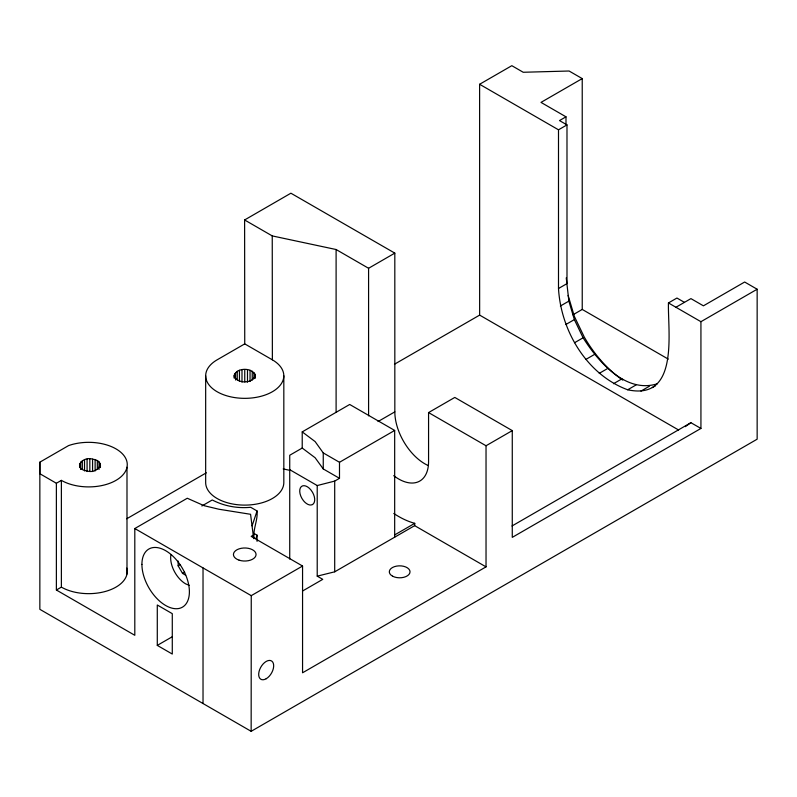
<?xml version="1.0" encoding="UTF-8"?>
<svg xmlns="http://www.w3.org/2000/svg" width="797" height="797" viewBox="0 0 797 797"><rect width="100%" height="100%" fill="white"/><g stroke="black" fill="none" stroke-linecap="round" stroke-linejoin="round"><path stroke-width="1.2" d="M39.85 462.18L39.85 473.717L56.378 483.261L61.379 480.372A38.595 22.286 0 0 0 113.712 481.577A38.595 22.286 0 0 0 119.929 451.55A38.595 22.286 0 0 0 68.582 445.593L39.85 462.18L39.85 609.326L251.155 731.317L757.15 439.187L757.15 289.231L744.657 282.018L703.422 305.829L690.929 298.616L675.936 307.263M253.675 538.652L250.567 514.294L218.896 509.233L204.112 505.697L187.275 498.245L134.803 528.541L134.803 635.299L56.378 590.019L56.378 483.261M56.378 590.019L61.379 587.13L61.379 480.372M92.572 471.545L92.572 459.152C82.34 455.804 72.238 468.875 87.082 470.977C97.314 474.325 107.406 461.244 92.572 459.152M95.122 470.927L95.122 459.759M97.324 469.423L97.324 460.736M99.007 469.443L99.007 462.001M100.063 467.201L100.063 463.475M100.422 467.55L100.422 465.059M126.992 574.019L126.992 467.261M157.288 645.391L157.288 605.003L172.282 613.66L172.282 654.048L157.288 645.391L172.192 636.793M203.026 703.532L203.026 567.922L134.803 528.541M205.666 375.785L205.666 482.544A39.073 22.565 0 0 0 244.749 505.109A39.073 22.565 0 0 0 283.822 482.544L283.822 375.785M251.155 731.317L251.254 595.648L302.561 566.029L302.561 672.788L486.031 566.866L486.031 445.762L428.567 412.577L428.567 461.632A42.4 24.478 60 0 1 393.688 475.66M253.994 538.134C252.958 528.829 257.969 520.202 257.062 510.967L250.696 507.29C237.536 508.596 224.007 506.085 212.261 499.978L201.85 505.985M302.222 431.884L315.134 441.598L323.253 452.915L339.492 462.29L339.492 478.32L323.253 468.945L315.134 457.757L302.222 448.044L302.222 431.884L349.694 404.468L394.674 430.44L394.674 537.198M302.561 591.015L322.755 579.349L317.216 576.151L317.216 485.552L289.729 469.682M317.216 576.151L334.7 571.818L334.7 481.089L339.492 478.32M428.567 412.577L454.798 397.434L512.272 430.609L512.272 537.367L700.932 428.447L700.932 321.699L757.15 289.231M334.7 571.818L414.659 525.651L414.749 523.33A88.347 51.008 60 0 1 393.788 513.477M234.149 378.097C232.754 366.411 256.744 366.411 255.349 378.097M255.349 375.616C252.868 384.005 236.629 384.005 234.149 375.616M252.091 525.861L257.062 510.967M256.066 538.134L257.062 535.205L253.934 533.402M678.596 430.001L479.645 315.104L479.615 84.273L558.498 129.811L558.498 288.514C560.939 330.875 586.801 374.71 627.697 389.783C679.393 400.981 667.697 331.98 668.444 302.94L676.942 298.038L684.434 302.362M685.281 426.654L690.899 422.699L700.932 428.447M244.739 343.876L217.113 359.836A39.073 22.565 0 0 0 217.113 391.735A39.073 22.565 0 0 0 272.375 391.735A39.073 22.565 0 0 0 272.375 359.836L244.739 343.876L244.609 219.962L290.895 193.203L394.814 253.127L394.834 411.86A42.4 24.478 60 0 0 428.168 465.518M479.615 84.273L511.823 65.683L523.221 72.268L569.098 71.013L582.228 78.594L582.238 309.435L572.963 314.795M582.228 78.594L540.994 102.395L565.99 116.82L565.99 124.262M565.99 116.82L559.494 120.576L566.986 124.9L566.996 283.612L558.498 288.514M558.498 129.811L566.986 124.9M368.593 415.845L368.583 268.28L394.814 253.127M126.703 518.787L206.353 472.8M394.475 364.229L479.645 315.104M302.222 448.044L289.729 455.256L289.729 559.076M560.371 306.028L568.869 301.117L566.249 277.874M378.037 421.553L394.834 411.86M565.86 324.509L574.358 319.597L568.869 301.117M339.492 462.29L394.674 430.44M185.651 575.205L182.543 573.412L178.149 565.81L180.291 564.575M574.597 342.7L583.095 337.789C598.079 361.539 625.834 393.947 657.425 383.726M182.543 573.412L184.675 572.186M253.675 534.926L251.175 536.371L302.561 566.029M585.984 359.357L594.482 354.456M599.244 373.355L607.742 368.443M486.031 445.762L512.272 430.609M613.471 383.726L621.969 378.824M627.697 389.783L636.195 384.871M640.957 391.098L649.455 386.186M394.754 534.867L414.749 523.33M652.344 387.581L655.533 385.738M511.983 526L690.899 422.699M317.216 485.552L334.7 481.089M244.609 219.962L272.245 235.912L336.105 249.521L368.583 268.28M283.204 468.915L290.417 470.469M189.268 585.357L185.651 583.862A21.2 12.244 60 0 1 170.947 554.682M203.026 567.922L251.254 595.648M668.444 302.94L700.932 321.699M582.238 309.435L668.284 359.118M414.659 525.651L486.031 566.866M574.358 319.597L583.095 337.789M568.122 295.428L574.368 316.429L584.291 337.101A88.347 51.008 60 0 0 622.716 380.099M272.245 235.912L272.375 359.836M82.33 460.736L82.33 469.413M80.646 462.001L80.646 469.443M79.58 463.475L79.59 467.201M336.105 249.521L336.105 412.049M323.253 452.915L323.253 468.945M257.062 535.205L257.072 541.352M254.99 374.032L254.99 377.758M253.924 372.558L253.924 378.764M252.241 371.292L252.241 379.98M250.049 370.316L250.049 381.484M247.488 369.708L247.488 382.112M244.749 369.499L244.749 381.902M241.999 369.708L241.999 382.112M239.449 370.316L239.449 381.484M237.247 371.292L237.247 379.98M235.563 372.558L235.563 380M234.507 374.032L234.507 377.758M178.149 561.028L178.149 565.81M89.822 458.942L89.822 471.346M87.082 459.152L87.082 471.545M84.522 459.759L84.522 470.917M126.843 568.092A38.595 22.286 0 0 1 106.031 591.274A38.595 22.286 0 0 1 61.379 587.13M312.514 504.541L310.969 505.019A10.6 6.117 60 0 1 303.468 500.695L301.914 498.414A10.6 6.117 60 0 1 301.266 486.658A10.6 6.117 60 0 1 310.969 490.025L312.514 492.297A10.6 6.117 60 0 1 312.514 504.541M266.178 678.755A10.6 6.117 -60 0 0 272.674 662.018A10.6 6.117 -60 0 0 259.692 669.52A10.6 6.117 -60 0 0 266.178 678.755M141.916 564.386A33.574 19.387 60 0 0 177.532 608.679A33.574 19.387 60 0 0 177.532 561.208A33.574 19.387 60 0 0 141.916 564.386M239.09 560.161A11.307 6.525 0 0 0 256.056 554.513A11.307 6.525 0 0 0 239.09 548.854A11.307 6.525 0 0 0 239.09 560.161M392.612 576.201A10.361 5.987 0 0 0 409.768 573.153A10.361 5.987 0 0 0 396.627 566.099A10.361 5.987 0 0 0 392.612 576.201"/></g></svg>
